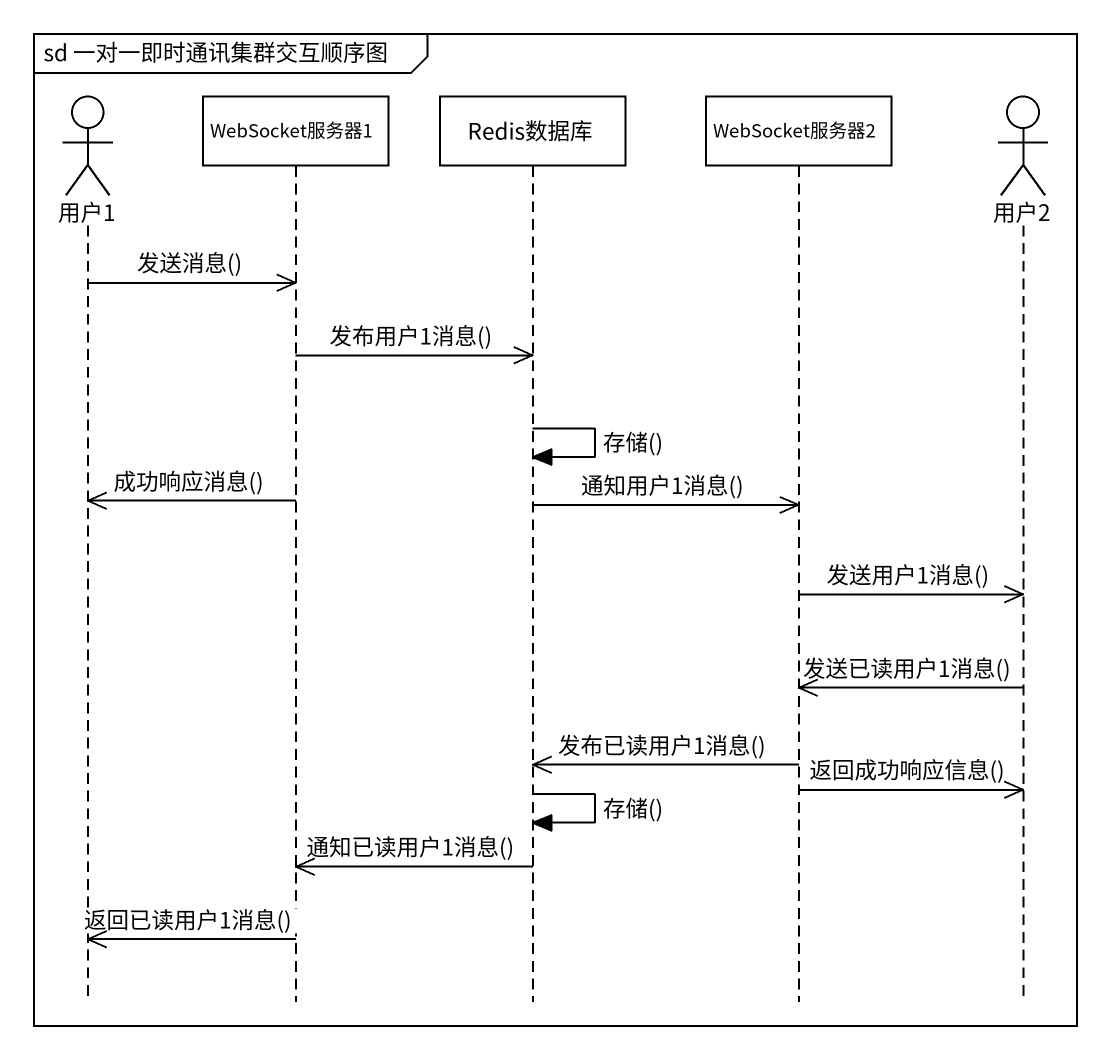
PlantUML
@startuml
mainframe sd 一对一即时通讯集群交互顺序图
hide footbox
actor 用户1
participant WebSocket服务器1
participant Redis数据库
participant WebSocket服务器2
actor 用户2

用户1 ->> WebSocket服务器1 : 发送消息()
WebSocket服务器1 ->> Redis数据库 : 发布用户1消息()
Redis数据库 -> Redis数据库 : 存储()
WebSocket服务器1 ->> 用户1 : 成功响应消息()
Redis数据库 ->> WebSocket服务器2 : 通知用户1消息()
WebSocket服务器2 ->> 用户2 : 发送用户1消息()
用户2 ->> WebSocket服务器2 : 发送已读用户1消息()
WebSocket服务器2 ->> Redis数据库 : 发布已读用户1消息()
WebSocket服务器2 ->> 用户2 : 返回成功响应信息()
Redis数据库 -> Redis数据库 : 存储()
Redis数据库 ->> WebSocket服务器1 : 通知已读用户1消息()
WebSocket服务器1 ->> 用户1 : 返回已读用户1消息()
@enduml
